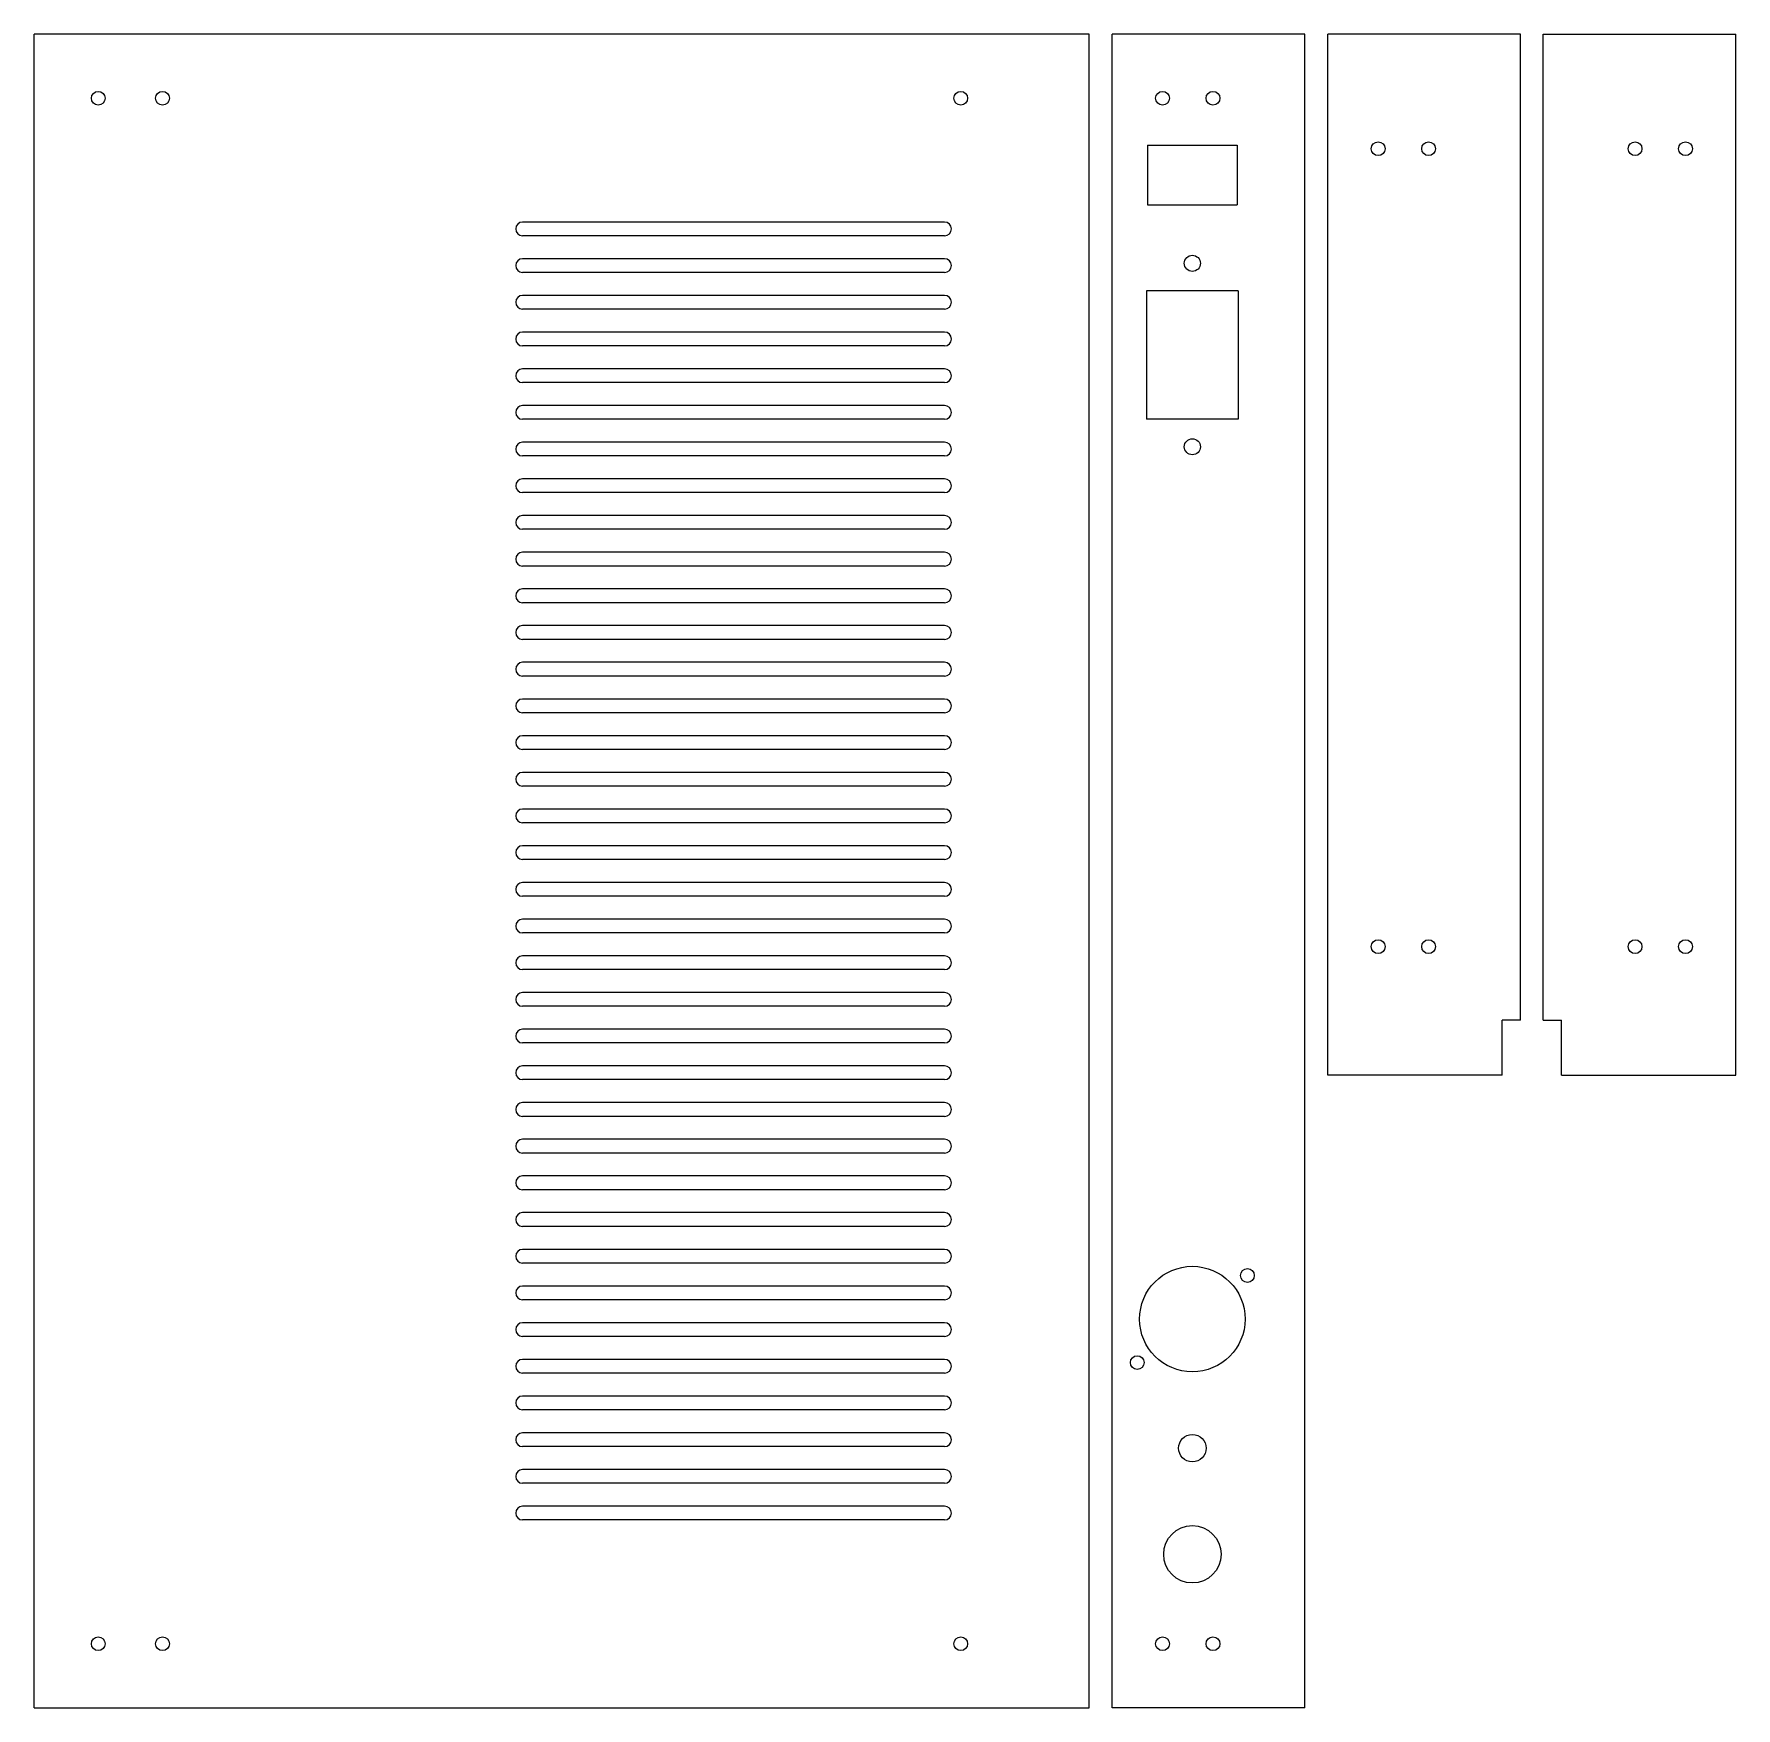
# Model space of a CAD drawing. Header units: millimetres. Extents: x 90 to 461, y 73 to 438.
import ezdxf

# ---------------------------------------------------------------- set-up
doc = ezdxf.new("R2010")
doc.units = ezdxf.units.MM

msp = doc.modelspace()

# ---------------------------------------------------------------- linework, layer by layer
for p, q in [((90.01, 72.9), (90.01, 437.9)), ((320.01, 437.9), (90.01, 437.9)), ((320.01, 72.9), (320.01, 437.9)), ((367.01, 437.9), (325.01, 437.9)), ((325.01, 72.9), (325.01, 437.9)), ((367.01, 72.9), (367.01, 437.9)), ((372.01, 210.9), (372.01, 437.9)), ((414.01, 437.9), (372.01, 437.9)), ((414.01, 222.9), (414.01, 437.9)), ((419.01, 222.9), (419.01, 437.9)), ((419.01, 437.9), (461.01, 437.9)), ((461.01, 210.9), (461.01, 437.9)), ((332.71, 413.65), (352.31, 413.65)), ((332.71, 413.65), (332.71, 400.65)), ((352.31, 413.65), (352.31, 400.65)), ((332.71, 400.65), (352.31, 400.65)), ((288.51, 396.9), (196.51, 396.9)), ((288.51, 393.9), (196.51, 393.9)), ((288.51, 388.9), (196.51, 388.9)), ((288.51, 385.9), (196.51, 385.9)), ((288.51, 380.9), (196.51, 380.9)), ((352.51, 381.9), (332.51, 381.9)), ((332.51, 381.9), (332.51, 353.9)), ((352.51, 381.9), (352.51, 353.9)), ((288.51, 377.9), (196.51, 377.9)), ((288.51, 372.9), (196.51, 372.9)), ((288.51, 369.9), (196.51, 369.9)), ((288.51, 364.9), (196.51, 364.9)), ((288.51, 361.9), (196.51, 361.9)), ((288.51, 356.9), (196.51, 356.9)), ((288.51, 353.9), (196.51, 353.9)), ((352.51, 353.9), (332.51, 353.9)), ((288.51, 348.9), (196.51, 348.9)), ((288.51, 345.9), (196.51, 345.9)), ((288.51, 340.9), (196.51, 340.9)), ((288.51, 337.9), (196.51, 337.9)), ((288.51, 332.9), (196.51, 332.9)), ((288.51, 329.9), (196.51, 329.9)), ((288.51, 324.9), (196.51, 324.9)), ((288.51, 321.9), (196.51, 321.9)), ((288.51, 316.9), (196.51, 316.9)), ((288.51, 313.9), (196.51, 313.9)), ((288.51, 308.9), (196.51, 308.9)), ((288.51, 305.9), (196.51, 305.9)), ((288.51, 300.9), (196.51, 300.9)), ((288.51, 297.9), (196.51, 297.9)), ((288.51, 292.9), (196.51, 292.9)), ((288.51, 289.9), (196.51, 289.9)), ((288.51, 284.9), (196.51, 284.9)), ((288.51, 281.9), (196.51, 281.9)), ((288.51, 276.9), (196.51, 276.9)), ((288.51, 273.9), (196.51, 273.9)), ((288.51, 268.9), (196.51, 268.9)), ((288.51, 265.9), (196.51, 265.9)), ((288.51, 260.9), (196.51, 260.9)), ((288.51, 257.9), (196.51, 257.9)), ((288.51, 252.9), (196.51, 252.9)), ((288.51, 249.9), (196.51, 249.9)), ((288.51, 244.9), (196.51, 244.9)), ((288.51, 241.9), (196.51, 241.9)), ((288.51, 236.9), (196.51, 236.9)), ((288.51, 233.9), (196.51, 233.9)), ((288.51, 228.9), (196.51, 228.9)), ((288.51, 225.9), (196.51, 225.9)), ((410.01, 210.9), (410.01, 222.9)), ((414.01, 222.9), (410.01, 222.9)), ((419.01, 222.9), (423.01, 222.9)), ((423.01, 210.9), (423.01, 222.9)), ((288.51, 220.9), (196.51, 220.9)), ((288.51, 217.9), (196.51, 217.9)), ((288.51, 212.9), (196.51, 212.9)), ((288.51, 209.9), (196.51, 209.9)), ((410.01, 210.9), (372.01, 210.9)), ((423.01, 210.9), (461.01, 210.9)), ((288.51, 204.9), (196.51, 204.9)), ((288.51, 201.9), (196.51, 201.9)), ((288.51, 196.9), (196.51, 196.9)), ((288.51, 193.9), (196.51, 193.9)), ((288.51, 188.9), (196.51, 188.9)), ((288.51, 185.9), (196.51, 185.9)), ((288.51, 180.9), (196.51, 180.9)), ((288.51, 177.9), (196.51, 177.9)), ((288.51, 172.9), (196.51, 172.9)), ((288.51, 169.9), (196.51, 169.9)), ((288.51, 164.9), (196.51, 164.9)), ((288.51, 161.9), (196.51, 161.9)), ((288.51, 156.9), (196.51, 156.9)), ((288.51, 153.9), (196.51, 153.9)), ((288.51, 148.9), (196.51, 148.9)), ((288.51, 145.9), (196.51, 145.9)), ((288.51, 140.9), (196.51, 140.9)), ((288.51, 137.9), (196.51, 137.9)), ((288.51, 132.9), (196.51, 132.9)), ((288.51, 129.9), (196.51, 129.9)), ((288.51, 124.9), (196.51, 124.9)), ((288.51, 121.9), (196.51, 121.9)), ((288.51, 116.9), (196.51, 116.9)), ((288.51, 113.9), (196.51, 113.9)), ((90.01, 72.9), (320.01, 72.9)), ((367.01, 72.9), (325.01, 72.9))]:
    msp.add_line(p, q)
for centre, radius in [((104.01, 423.9), 1.5), ((118.01, 423.9), 1.5), ((292.01, 423.9), 1.5), ((336.01, 423.9), 1.5), ((347.01, 423.9), 1.5), ((383.01, 412.9), 1.5), ((394.01, 412.9), 1.5), ((439.01, 412.9), 1.5), ((450.01, 412.9), 1.5), ((342.51, 387.9), 1.75), ((342.51, 347.9), 1.75), ((383.01, 238.9), 1.5), ((394.01, 238.9), 1.5), ((439.01, 238.9), 1.5), ((450.01, 238.9), 1.5), ((342.51, 157.7), 11.5), ((354.51, 167.2), 1.5), ((330.51, 148.2), 1.5), ((342.51, 129.55), 3), ((342.51, 106.4), 6.25), ((104.01, 86.9), 1.5), ((118.01, 86.9), 1.5), ((292.01, 86.9), 1.5), ((336.01, 86.9), 1.5), ((347.01, 86.9), 1.5)]:
    msp.add_circle(centre, radius)
for centre, start, end in [((196.51, 395.4), 90, 270), ((288.51, 395.4), 270, 90), ((196.51, 387.4), 90, 270), ((288.51, 387.4), 270, 90), ((196.51, 379.4), 90, 270), ((288.51, 379.4), 270, 90), ((196.51, 371.4), 90, 270), ((288.51, 371.4), 270, 90), ((196.51, 363.4), 90, 270), ((288.51, 363.4), 270, 90), ((196.51, 355.4), 90, 270), ((288.51, 355.4), 270, 90), ((196.51, 347.4), 90, 270), ((288.51, 347.4), 270, 90), ((196.51, 339.4), 90, 270), ((288.51, 339.4), 270, 90), ((196.51, 331.4), 90, 270), ((288.51, 331.4), 270, 90), ((196.51, 323.4), 90, 270), ((288.51, 323.4), 270, 90), ((196.51, 315.4), 90, 270), ((288.51, 315.4), 270, 90), ((196.51, 307.4), 90, 270), ((288.51, 307.4), 270, 90), ((196.51, 299.4), 90, 270), ((288.51, 299.4), 270, 90), ((196.51, 291.4), 90, 270), ((288.51, 291.4), 270, 90), ((196.51, 283.4), 90, 270), ((288.51, 283.4), 270, 90), ((196.51, 275.4), 90, 270), ((288.51, 275.4), 270, 90), ((196.51, 267.4), 90, 270), ((288.51, 267.4), 270, 90), ((196.51, 259.4), 90, 270), ((288.51, 259.4), 270, 90), ((196.51, 251.4), 90, 270), ((288.51, 251.4), 270, 90), ((196.51, 243.4), 90, 270), ((288.51, 243.4), 270, 90), ((196.51, 235.4), 90, 270), ((288.51, 235.4), 270, 90), ((196.51, 227.4), 90, 270), ((288.51, 227.4), 270, 90), ((196.51, 219.4), 90, 270), ((288.51, 219.4), 270, 90), ((196.51, 211.4), 90, 270), ((288.51, 211.4), 270, 90), ((196.51, 203.4), 90, 270), ((288.51, 203.4), 270, 90), ((196.51, 195.4), 90, 270), ((288.51, 195.4), 270, 90), ((196.51, 187.4), 90, 270), ((288.51, 187.4), 270, 90), ((196.51, 179.4), 90, 270), ((288.51, 179.4), 270, 90), ((196.51, 171.4), 90, 270), ((288.51, 171.4), 270, 90), ((196.51, 163.4), 90, 270), ((288.51, 163.4), 270, 90), ((196.51, 155.4), 90, 270), ((288.51, 155.4), 270, 90), ((196.51, 147.4), 90, 270), ((288.51, 147.4), 270, 90), ((196.51, 139.4), 90, 270), ((288.51, 139.4), 270, 90), ((196.51, 131.4), 90, 270), ((288.51, 131.4), 270, 90), ((196.51, 123.4), 90, 270), ((288.51, 123.4), 270, 90), ((196.51, 115.4), 90, 270), ((288.51, 115.4), 270, 90)]:
    msp.add_arc(centre, 1.5, start, end)

doc.saveas('drawing.dxf')
